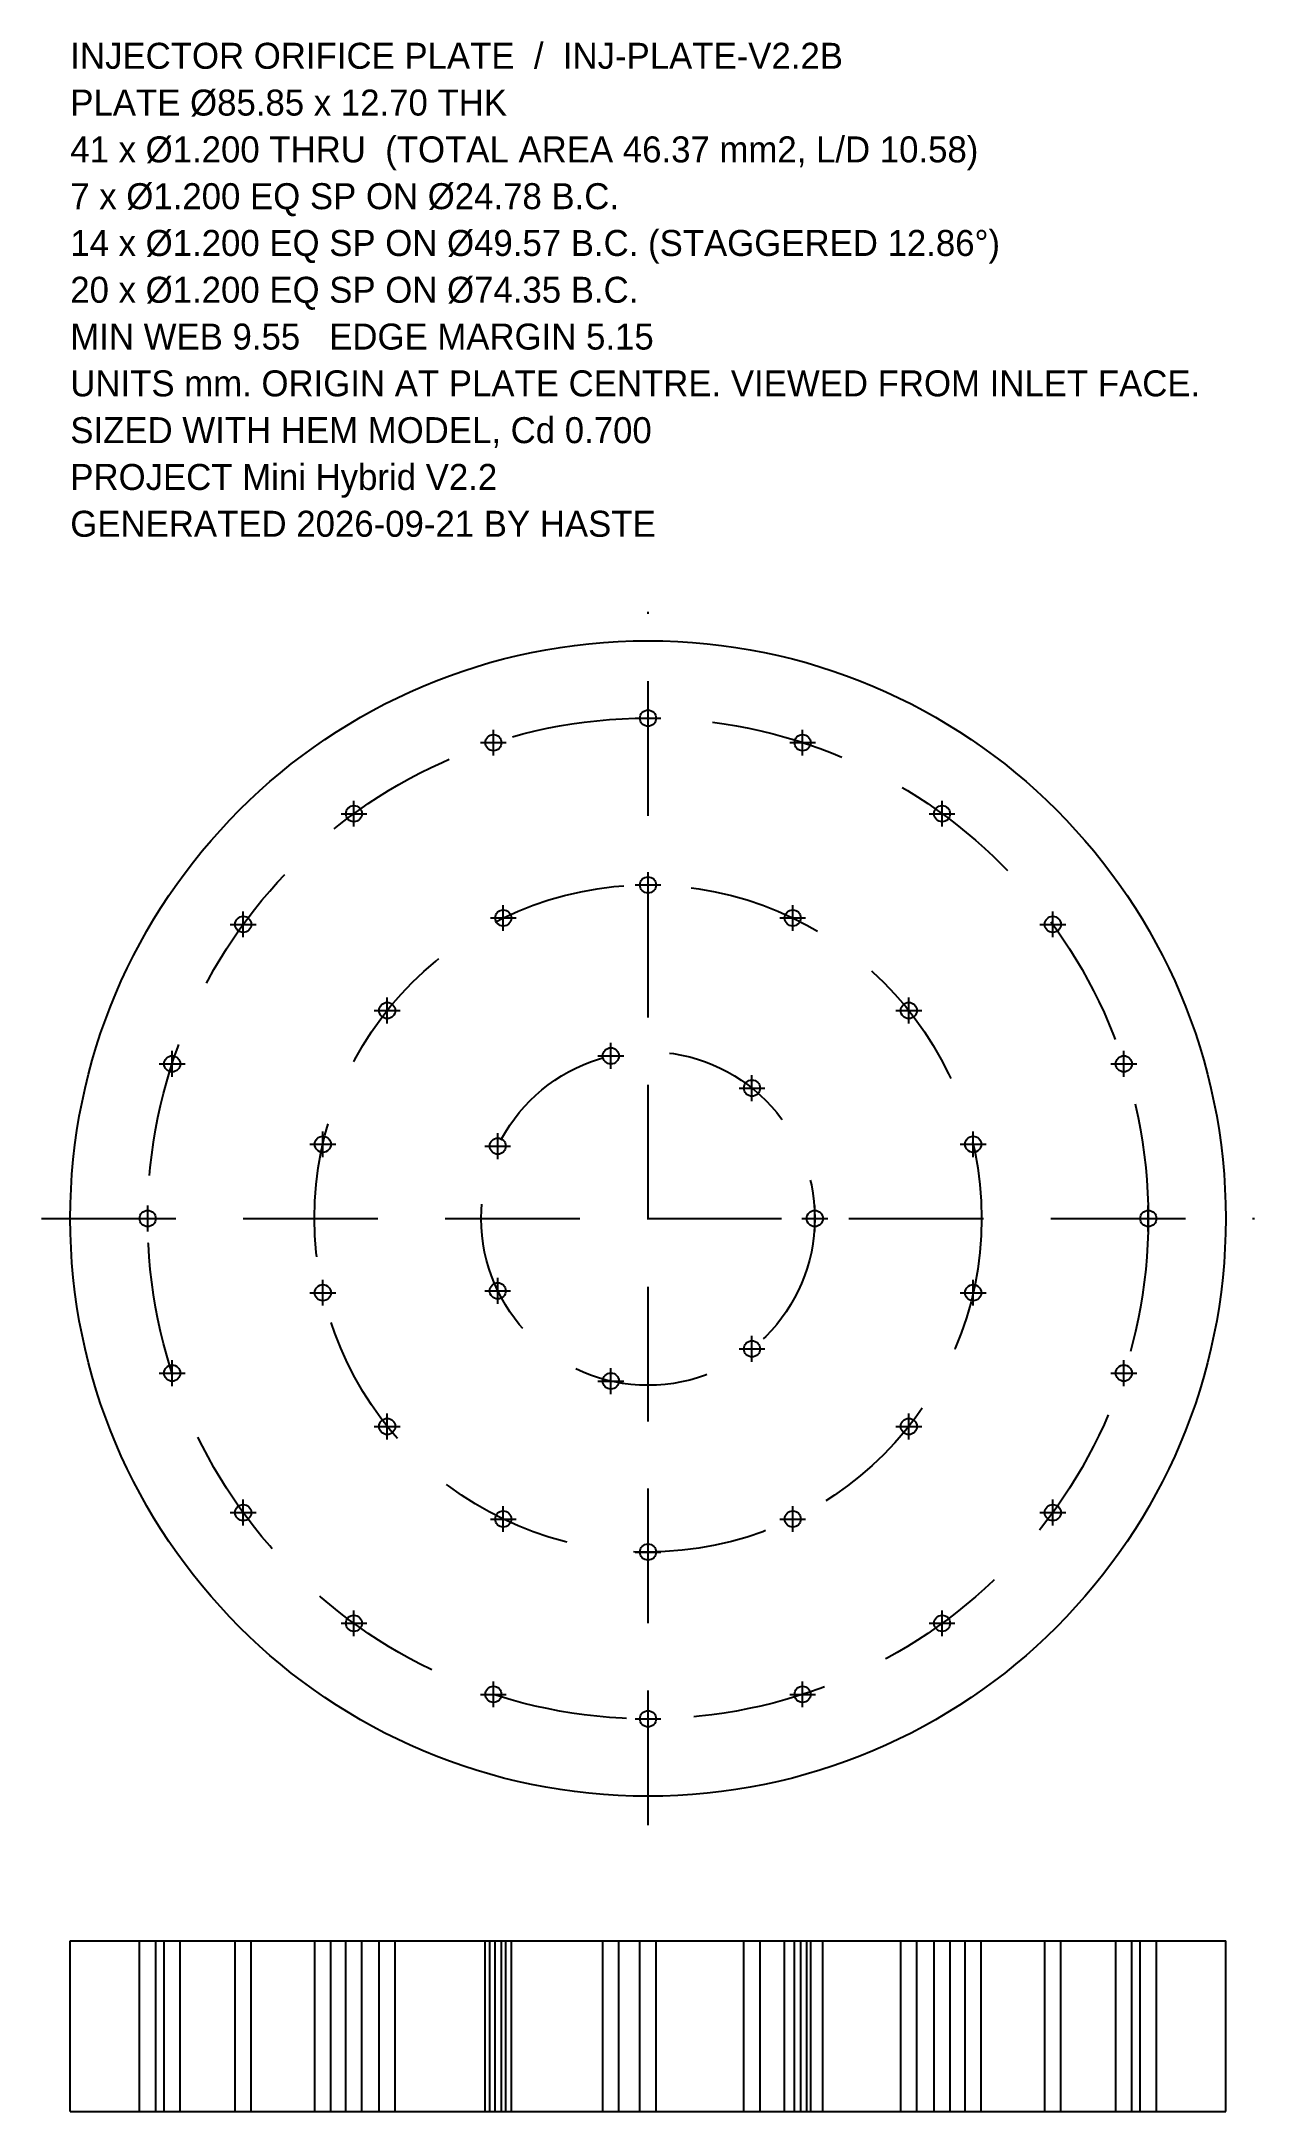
# Model space of a CAD drawing. Header units: millimetres. Extents: x -45 to 45, y -66 to 87.
import ezdxf

# ---------------------------------------------------------------- set-up
doc = ezdxf.new("R2010")
doc.units = ezdxf.units.MM
doc.linetypes.add('DASHED', pattern=[15, 10, -5])
for name, color, linetype in [('ANNOTATION', 3, 'CONTINUOUS'), ('CENTRELINES', 4, 'DASHED'), ('HOLE_CENTRES', 1, 'CONTINUOUS'), ('HOLES', 1, 'CONTINUOUS'), ('PLATE_OUTLINE', 7, 'CONTINUOUS'), ('SECTION', 8, 'CONTINUOUS')]:
    doc.layers.add(name, color=color, linetype=linetype)

msp = doc.modelspace()

# ---------------------------------------------------------------- linework, layer by layer
at = {"layer": 'CENTRELINES'}
for p, q in [((0, -45.0723), (0, 45.0723)), ((-0.96, 37.17488), (0.96, 37.17488)), ((0, 36.21488), (0, 38.13488)), ((-11.48767, 34.395412), (-11.48767, 36.315412)), ((11.48767, 34.395412), (11.48767, 36.315412)), ((-12.44767, 35.355412), (-10.52767, 35.355412)), ((10.52767, 35.355412), (12.44767, 35.355412)), ((-21.850846, 29.11511), (-21.850846, 31.03511)), ((21.850846, 29.11511), (21.850846, 31.03511)), ((-22.810846, 30.07511), (-20.890846, 30.07511)), ((20.890846, 30.07511), (22.810846, 30.07511)), ((-0.96, 24.783253), (0.96, 24.783253)), ((0, 23.823253), (0, 25.743253)), ((-10.753051, 21.36894), (-10.753051, 23.28894)), ((10.753051, 21.36894), (10.753051, 23.28894)), ((-31.03511, 21.850846), (-29.11511, 21.850846)), ((-30.07511, 20.890846), (-30.07511, 22.810846)), ((-11.713051, 22.32894), (-9.793051, 22.32894)), ((9.793051, 22.32894), (11.713051, 22.32894)), ((29.11511, 21.850846), (31.03511, 21.850846)), ((30.07511, 20.890846), (30.07511, 22.810846)), ((-20.336328, 15.452106), (-18.416328, 15.452106)), ((-19.376328, 14.492106), (-19.376328, 16.412106)), ((18.416328, 15.452106), (20.336328, 15.452106)), ((19.376328, 14.492106), (19.376328, 16.412106)), ((-35.355412, 10.52767), (-35.355412, 12.44767)), ((-2.757396, 11.120943), (-2.757396, 13.040943)), ((35.355412, 10.52767), (35.355412, 12.44767)), ((-36.315412, 11.48767), (-34.395412, 11.48767)), ((-3.717396, 12.080943), (-1.797396, 12.080943)), ((34.395412, 11.48767), (36.315412, 11.48767)), ((6.766053, 9.688164), (8.686053, 9.688164)), ((7.726053, 8.728164), (7.726053, 10.648164)), ((-24.161885, 4.554793), (-24.161885, 6.474793)), ((-11.16447, 4.416525), (-11.16447, 6.336525)), ((24.161885, 4.554793), (24.161885, 6.474793)), ((-25.121885, 5.514793), (-23.201885, 5.514793)), ((-12.12447, 5.376525), (-10.20447, 5.376525)), ((23.201885, 5.514793), (25.121885, 5.514793)), ((-45.0723, 0), (45.0723, 0)), ((-38.13488, 0), (-36.21488, 0)), ((-37.17488, -0.96), (-37.17488, 0.96)), ((11.431627, 0), (13.351627, 0)), ((12.391627, -0.96), (12.391627, 0.96)), ((36.21488, 0), (38.13488, 0)), ((37.17488, -0.96), (37.17488, 0.96)), ((-24.161885, -6.474793), (-24.161885, -4.554793)), ((-11.16447, -6.336525), (-11.16447, -4.416525)), ((24.161885, -6.474793), (24.161885, -4.554793)), ((-25.121885, -5.514793), (-23.201885, -5.514793)), ((-12.12447, -5.376525), (-10.20447, -5.376525)), ((23.201885, -5.514793), (25.121885, -5.514793)), ((7.726053, -10.648164), (7.726053, -8.728164)), ((-35.355412, -12.44767), (-35.355412, -10.52767)), ((6.766053, -9.688164), (8.686053, -9.688164)), ((35.355412, -12.44767), (35.355412, -10.52767)), ((-36.315412, -11.48767), (-34.395412, -11.48767)), ((-3.717396, -12.080943), (-1.797396, -12.080943)), ((-2.757396, -13.040943), (-2.757396, -11.120943)), ((34.395412, -11.48767), (36.315412, -11.48767)), ((-19.376328, -16.412106), (-19.376328, -14.492106)), ((19.376328, -16.412106), (19.376328, -14.492106)), ((-20.336328, -15.452106), (-18.416328, -15.452106)), ((18.416328, -15.452106), (20.336328, -15.452106)), ((-30.07511, -22.810846), (-30.07511, -20.890846)), ((-10.753051, -23.28894), (-10.753051, -21.36894)), ((10.753051, -23.28894), (10.753051, -21.36894)), ((30.07511, -22.810846), (30.07511, -20.890846)), ((-31.03511, -21.850846), (-29.11511, -21.850846)), ((-11.713051, -22.32894), (-9.793051, -22.32894)), ((9.793051, -22.32894), (11.713051, -22.32894)), ((29.11511, -21.850846), (31.03511, -21.850846)), ((0, -25.743253), (0, -23.823253)), ((-0.96, -24.783253), (0.96, -24.783253)), ((-21.850846, -31.03511), (-21.850846, -29.11511)), ((21.850846, -31.03511), (21.850846, -29.11511)), ((-22.810846, -30.07511), (-20.890846, -30.07511)), ((20.890846, -30.07511), (22.810846, -30.07511)), ((-12.44767, -35.355412), (-10.52767, -35.355412)), ((-11.48767, -36.315412), (-11.48767, -34.395412)), ((10.52767, -35.355412), (12.44767, -35.355412)), ((11.48767, -36.315412), (11.48767, -34.395412)), ((0, -38.13488), (0, -36.21488)), ((-0.96, -37.17488), (0.96, -37.17488))]:
    msp.add_line(p, q, dxfattribs=at)
for radius in [37.17488, 24.783253, 12.391627]:
    msp.add_circle((0, 0), radius, dxfattribs=at)
at = {"layer": 'HOLE_CENTRES'}
for p in [(0, 37.17488), (-11.48767, 35.355412), (11.48767, 35.355412), (-21.850846, 30.07511), (21.850846, 30.07511), (0, 24.783253), (-30.07511, 21.850846), (-10.753051, 22.32894), (10.753051, 22.32894), (30.07511, 21.850846), (-19.376328, 15.452106), (19.376328, 15.452106), (-35.355412, 11.48767), (-2.757396, 12.080943), (35.355412, 11.48767), (7.726053, 9.688164), (-24.161885, 5.514793), (-11.16447, 5.376525), (24.161885, 5.514793), (-37.17488, 0), (12.391627, 0), (37.17488, 0), (-24.161885, -5.514793), (-11.16447, -5.376525), (24.161885, -5.514793), (7.726053, -9.688164), (-35.355412, -11.48767), (-2.757396, -12.080943), (35.355412, -11.48767), (-19.376328, -15.452106), (19.376328, -15.452106), (-30.07511, -21.850846), (-10.753051, -22.32894), (10.753051, -22.32894), (30.07511, -21.850846), (0, -24.783253), (-21.850846, -30.07511), (21.850846, -30.07511), (-11.48767, -35.355412), (11.48767, -35.355412), (0, -37.17488)]:
    msp.add_point(p, dxfattribs=at)
at = {"layer": 'HOLES'}
for centre in [(0, 37.17488), (-11.48767, 35.355412), (11.48767, 35.355412), (-21.850846, 30.07511), (21.850846, 30.07511), (0, 24.783253), (-30.07511, 21.850846), (-10.753051, 22.32894), (10.753051, 22.32894), (30.07511, 21.850846), (-19.376328, 15.452106), (19.376328, 15.452106), (-2.757396, 12.080943), (-35.355412, 11.48767), (35.355412, 11.48767), (7.726053, 9.688164), (-24.161885, 5.514793), (-11.16447, 5.376525), (24.161885, 5.514793), (-37.17488, 0), (12.391627, 0), (37.17488, 0), (-24.161885, -5.514793), (-11.16447, -5.376525), (24.161885, -5.514793), (7.726053, -9.688164), (-35.355412, -11.48767), (-2.757396, -12.080943), (35.355412, -11.48767), (-19.376328, -15.452106), (19.376328, -15.452106), (-30.07511, -21.850846), (30.07511, -21.850846), (-10.753051, -22.32894), (10.753051, -22.32894), (0, -24.783253), (-21.850846, -30.07511), (21.850846, -30.07511), (-11.48767, -35.355412), (11.48767, -35.355412), (0, -37.17488)]:
    msp.add_circle(centre, 0.6, dxfattribs=at)
at = {"layer": 'PLATE_OUTLINE'}
msp.add_circle((0, 0), 42.926, dxfattribs=at)
at = {"layer": 'SECTION'}
for p, q in [((-42.926, -53.6575), (42.926, -53.6575)), ((-42.926, -66.3575), (-42.926, -53.6575)), ((-37.77488, -66.3575), (-37.77488, -53.6575)), ((-36.57488, -66.3575), (-36.57488, -53.6575)), ((-35.955412, -66.3575), (-35.955412, -53.6575)), ((-35.955412, -66.3575), (-35.955412, -53.6575)), ((-34.755412, -66.3575), (-34.755412, -53.6575)), ((-34.755412, -66.3575), (-34.755412, -53.6575)), ((-30.67511, -66.3575), (-30.67511, -53.6575)), ((-30.67511, -66.3575), (-30.67511, -53.6575)), ((-29.47511, -66.3575), (-29.47511, -53.6575)), ((-29.47511, -66.3575), (-29.47511, -53.6575)), ((-24.761885, -66.3575), (-24.761885, -53.6575)), ((-24.761885, -66.3575), (-24.761885, -53.6575)), ((-23.561885, -66.3575), (-23.561885, -53.6575)), ((-23.561885, -66.3575), (-23.561885, -53.6575)), ((-22.450846, -66.3575), (-22.450846, -53.6575)), ((-22.450846, -66.3575), (-22.450846, -53.6575)), ((-21.250846, -66.3575), (-21.250846, -53.6575)), ((-21.250846, -66.3575), (-21.250846, -53.6575)), ((-19.976328, -66.3575), (-19.976328, -53.6575)), ((-19.976328, -66.3575), (-19.976328, -53.6575)), ((-18.776328, -66.3575), (-18.776328, -53.6575)), ((-18.776328, -66.3575), (-18.776328, -53.6575)), ((-12.08767, -66.3575), (-12.08767, -53.6575)), ((-12.08767, -66.3575), (-12.08767, -53.6575)), ((-11.76447, -66.3575), (-11.76447, -53.6575)), ((-11.76447, -66.3575), (-11.76447, -53.6575)), ((-11.353051, -66.3575), (-11.353051, -53.6575)), ((-11.353051, -66.3575), (-11.353051, -53.6575)), ((-10.88767, -66.3575), (-10.88767, -53.6575)), ((-10.88767, -66.3575), (-10.88767, -53.6575)), ((-10.56447, -66.3575), (-10.56447, -53.6575)), ((-10.56447, -66.3575), (-10.56447, -53.6575)), ((-10.153051, -66.3575), (-10.153051, -53.6575)), ((-10.153051, -66.3575), (-10.153051, -53.6575)), ((-3.357396, -66.3575), (-3.357396, -53.6575)), ((-3.357396, -66.3575), (-3.357396, -53.6575)), ((-2.157396, -66.3575), (-2.157396, -53.6575)), ((-2.157396, -66.3575), (-2.157396, -53.6575)), ((-0.6, -66.3575), (-0.6, -53.6575)), ((-0.6, -66.3575), (-0.6, -53.6575)), ((-0.6, -66.3575), (-0.6, -53.6575)), ((-0.6, -66.3575), (-0.6, -53.6575)), ((0.6, -66.3575), (0.6, -53.6575)), ((0.6, -66.3575), (0.6, -53.6575)), ((0.6, -66.3575), (0.6, -53.6575)), ((0.6, -66.3575), (0.6, -53.6575)), ((7.126053, -66.3575), (7.126053, -53.6575)), ((7.126053, -66.3575), (7.126053, -53.6575)), ((8.326053, -66.3575), (8.326053, -53.6575)), ((8.326053, -66.3575), (8.326053, -53.6575)), ((10.153051, -66.3575), (10.153051, -53.6575)), ((10.153051, -66.3575), (10.153051, -53.6575)), ((10.88767, -66.3575), (10.88767, -53.6575)), ((10.88767, -66.3575), (10.88767, -53.6575)), ((11.353051, -66.3575), (11.353051, -53.6575)), ((11.353051, -66.3575), (11.353051, -53.6575)), ((11.791627, -66.3575), (11.791627, -53.6575)), ((12.08767, -66.3575), (12.08767, -53.6575)), ((12.08767, -66.3575), (12.08767, -53.6575)), ((12.991627, -66.3575), (12.991627, -53.6575)), ((18.776328, -66.3575), (18.776328, -53.6575)), ((18.776328, -66.3575), (18.776328, -53.6575)), ((19.976328, -66.3575), (19.976328, -53.6575)), ((19.976328, -66.3575), (19.976328, -53.6575)), ((21.250846, -66.3575), (21.250846, -53.6575)), ((21.250846, -66.3575), (21.250846, -53.6575)), ((22.450846, -66.3575), (22.450846, -53.6575)), ((22.450846, -66.3575), (22.450846, -53.6575)), ((23.561885, -66.3575), (23.561885, -53.6575)), ((23.561885, -66.3575), (23.561885, -53.6575)), ((24.761885, -66.3575), (24.761885, -53.6575)), ((24.761885, -66.3575), (24.761885, -53.6575)), ((29.47511, -66.3575), (29.47511, -53.6575)), ((29.47511, -66.3575), (29.47511, -53.6575)), ((30.67511, -66.3575), (30.67511, -53.6575)), ((30.67511, -66.3575), (30.67511, -53.6575)), ((34.755412, -66.3575), (34.755412, -53.6575)), ((34.755412, -66.3575), (34.755412, -53.6575)), ((35.955412, -66.3575), (35.955412, -53.6575)), ((35.955412, -66.3575), (35.955412, -53.6575)), ((36.57488, -66.3575), (36.57488, -53.6575)), ((37.77488, -66.3575), (37.77488, -53.6575)), ((42.926, -66.3575), (42.926, -53.6575)), ((-42.926, -66.3575), (42.926, -66.3575))]:
    msp.add_line(p, q, dxfattribs=at)

# ---------------------------------------------------------------- texts
at = {"layer": 'ANNOTATION'}
for s, p in [('INJECTOR ORIFICE PLATE  /  INJ-PLATE-V2.2B', (-42.926, 85.42274)), ('PLATE %%c85.85 x 12.70 THK', (-42.926, 81.945734)), ('41 x %%c1.200 THRU  (TOTAL AREA 46.37 mm2, L/D 10.58)', (-42.926, 78.468728)), ('7 x %%c1.200 EQ SP ON %%c24.78 B.C.', (-42.926, 74.991722)), ('14 x %%c1.200 EQ SP ON %%c49.57 B.C. (STAGGERED 12.86%%d)', (-42.926, 71.514716)), ('20 x %%c1.200 EQ SP ON %%c74.35 B.C.', (-42.926, 68.03771)), ('MIN WEB 9.55   EDGE MARGIN 5.15', (-42.926, 64.560704)), ('UNITS mm. ORIGIN AT PLATE CENTRE. VIEWED FROM INLET FACE.', (-42.926, 61.083698)), ('SIZED WITH HEM MODEL, Cd 0.700', (-42.926, 57.606692)), ('PROJECT Mini Hybrid V2.2', (-42.926, 54.129686)), ('GENERATED 2026-09-21 BY HASTE', (-42.926, 50.65268))]:
    msp.add_text(s, height=1.93167, dxfattribs=at).set_placement(p)

doc.saveas('drawing.dxf')
